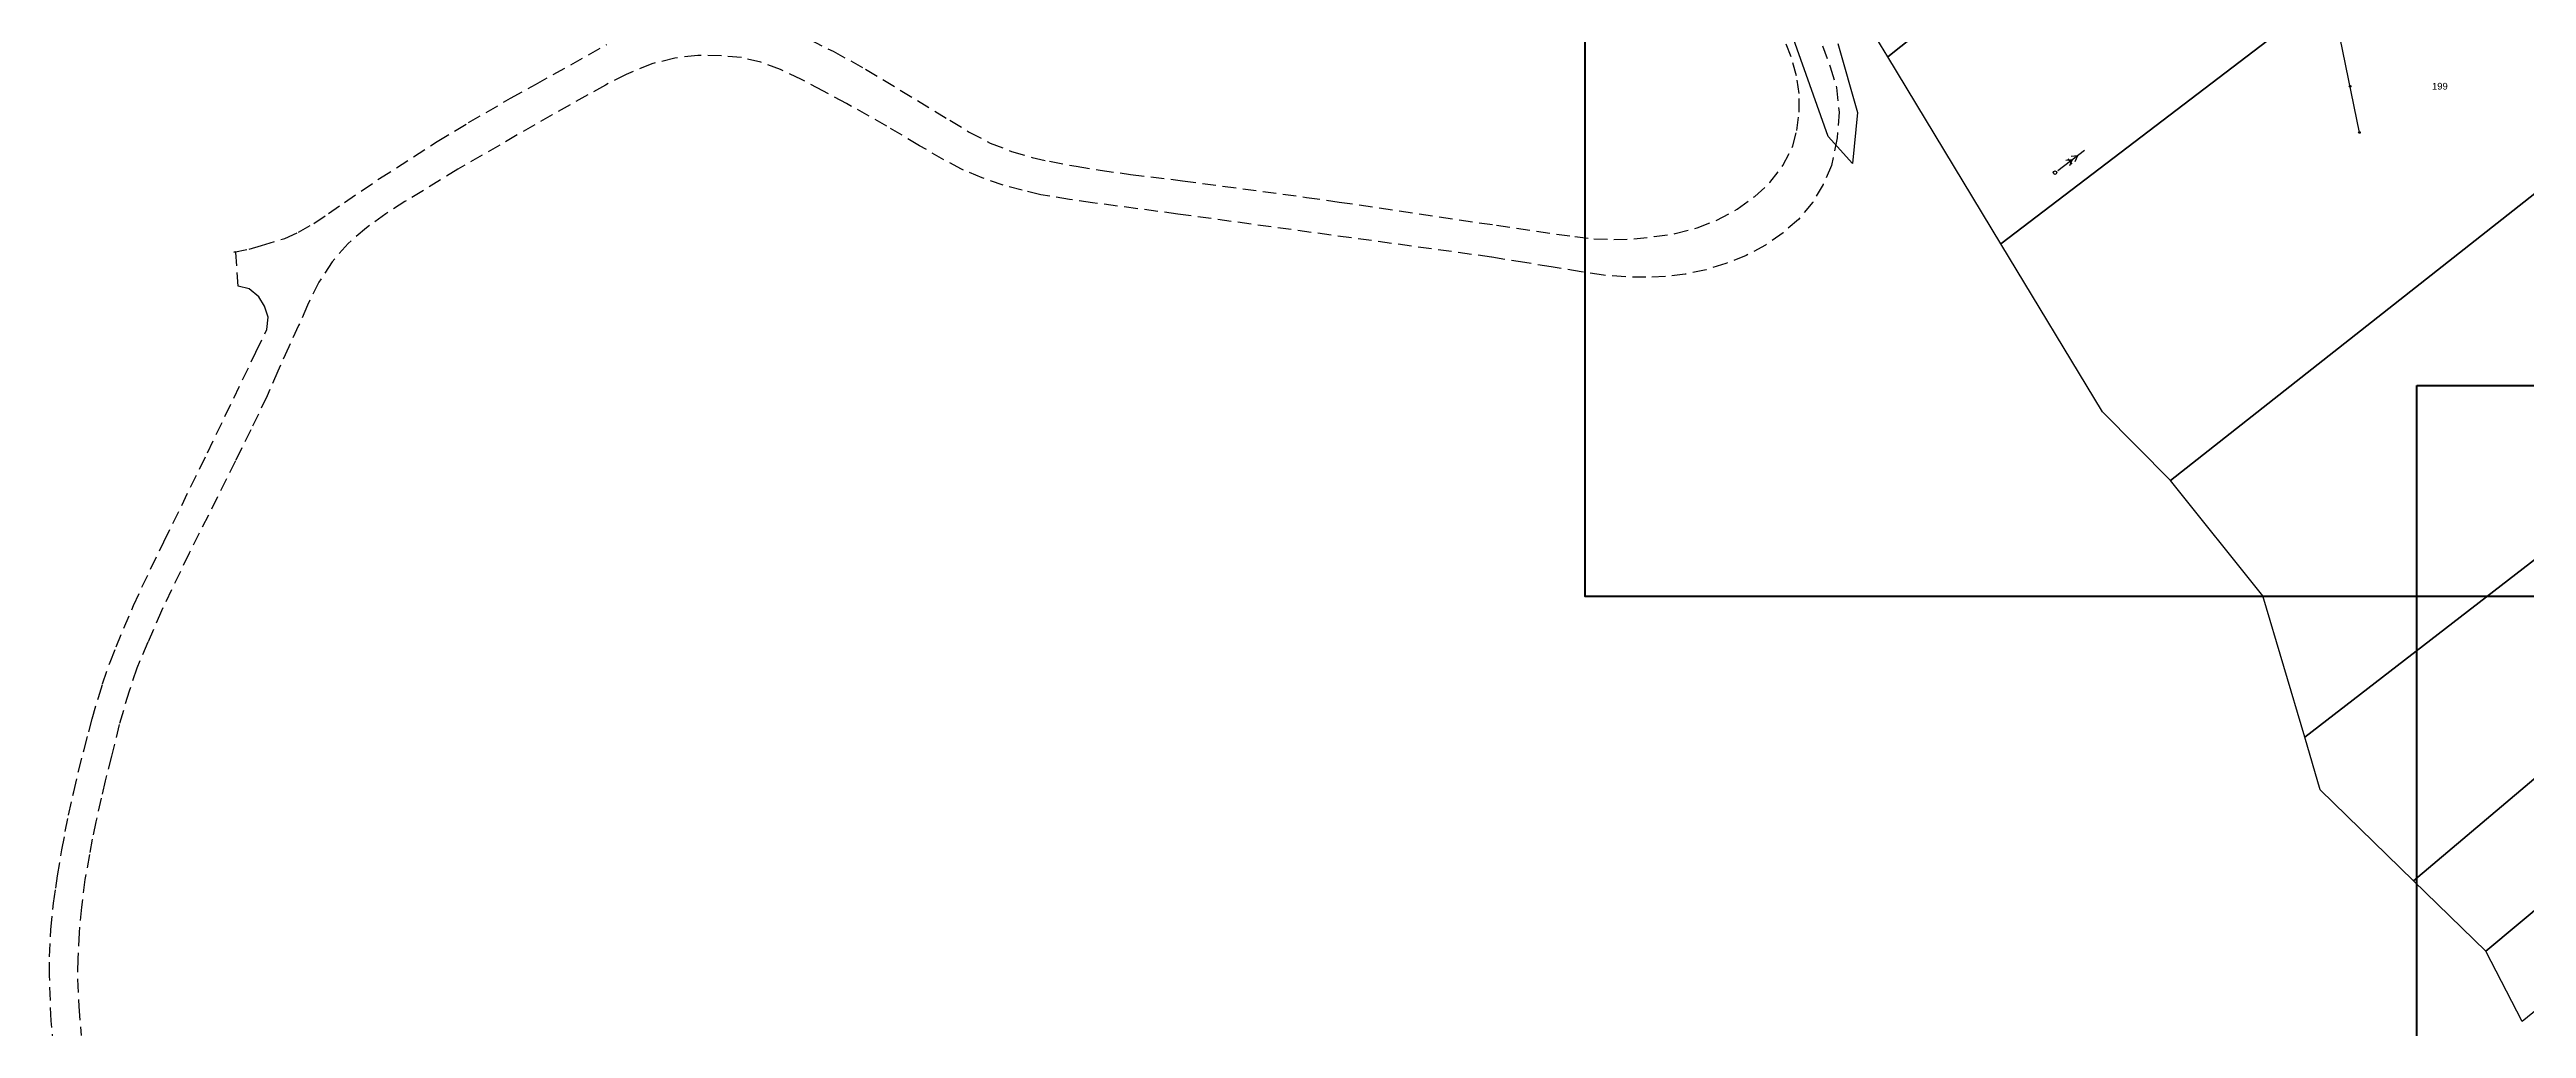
# Model space of a CAD drawing. Header units: metres. Extents: x 7542702 to 7555152, y 5804026 to 5815503.
# Drawn here: x 7544083.8 to 7544451.2, y 5807681.8 to 5807827.2 of the extents above; entities that cross this region are included whole.
import ezdxf

# ---------------------------------------------------------------- set-up
doc = ezdxf.new("R2010")
doc.units = ezdxf.units.M
doc.linetypes.add('4001', pattern=[0])
doc.linetypes.add('4003', pattern=[3, 2, -1])
for name, color, linetype in [('Drogi', 135, 'Continuous'), ('Dzialki', 165, 'Continuous'), ('Linie_napowietrzne', 184, 'Continuous'), ('Ogrodzenia', 184, 'Continuous'), ('SYSTEM', 250, 'Continuous')]:
    doc.layers.add(name, color=color, linetype=linetype)
doc.styles.get("Standard").update_dxf_attribs({"font": 'arial.ttf'})

# ---------------------------------------------------------------- blocks, each defined once
blk = doc.blocks.new('1281')
at = {"layer": 'Ogrodzenia', "color": 184, "linetype": 'Continuous'}
for radius in [0.24, 0.16, 0.08]:
    blk.add_circle((0, 0), radius, dxfattribs=at)
blk = doc.blocks.new('1361')
at = {"layer": 'Linie_napowietrzne', "color": 184, "linetype": 'Continuous'}
blk.add_circle((0, 0), 0.5, dxfattribs=at)
blk = doc.blocks.new('1366')
at = {"layer": 'Linie_napowietrzne', "color": 184, "linetype": 'Continuous'}
for p, q in [((0, 1), (0, 11)), ((-1, 4.8), (0, 6.5)), ((1, 4.8), (0, 6.5))]:
    blk.add_line(p, q, dxfattribs=at)
blk = doc.blocks.new('1044')
at = {"layer": 'SYSTEM', "color": 250, "linetype": 'Continuous'}
for p, q in [((-1, 6.8), (0, 8.5)), ((0, 1), (0, 11)), ((1, 6.8), (0, 8.5)), ((-1, 4.8), (0, 6.5)), ((1, 4.8), (0, 6.5))]:
    blk.add_line(p, q, dxfattribs=at)
blk = doc.blocks.new('1046')
at = {"layer": 'SYSTEM', "color": 250, "linetype": 'Continuous'}
for p, q in [((0, 1), (0, 11)), ((-1, 4.8), (0, 6.5)), ((1, 4.8), (0, 6.5))]:
    blk.add_line(p, q, dxfattribs=at)
blk = doc.blocks.new('1045')
at = {"layer": 'SYSTEM', "color": 250, "linetype": 'Continuous'}
for p, q in [((-1, 6.8), (0, 8.5)), ((0, 1), (0, 11)), ((1, 6.8), (0, 8.5)), ((-1, 5.5), (1, 5.5))]:
    blk.add_line(p, q, dxfattribs=at)

msp = doc.modelspace()

# ---------------------------------------------------------------- linework, layer by layer
at = {"layer": 'Defpoints', "color": 4, "lineweight": 70}
for points in [[(7544311.6, 5808029.36), (7544704.11, 5808029.36), (7544704.11, 5807745.96), (7544311.6, 5807745.96)], [(7544434.97, 5807777.27), (7544827.48, 5807777.27), (7544827.48, 5807493.87), (7544434.97, 5807493.87)]]:
    msp.add_lwpolyline(points, close=True, dxfattribs=at)
at = {"layer": 'Drogi', "color": 8, "linetype": '4003'}
for p, q in [((7544155.94, 5807821.95), (7544166.5, 5807827.91)), ((7544196.62, 5807828.63), (7544200.06, 5807826.89)), ((7544200.06, 5807826.89), (7544204.89, 5807824.26)), ((7544342.18, 5807826.09), (7544340.87, 5807829.28)), ((7544346.83, 5807827.71), (7544347.96, 5807824.59)), ((7544169.39, 5807823.47), (7544166.29, 5807821.87)), ((7544173.18, 5807825.04), (7544169.39, 5807823.47)), ((7544176.59, 5807825.88), (7544173.18, 5807825.04)), ((7544179.99, 5807826.29), (7544176.59, 5807825.88)), ((7544183.5, 5807826.22), (7544179.99, 5807826.29)), ((7544186.46, 5807825.95), (7544183.5, 5807826.22)), ((7544189.34, 5807825.3), (7544186.46, 5807825.95)), ((7544192.26, 5807824.18), (7544189.34, 5807825.3)), ((7544195.39, 5807822.72), (7544192.26, 5807824.18)), ((7544204.89, 5807824.26), (7544217.4, 5807816.65)), ((7544342.97, 5807823.23), (7544342.18, 5807826.09)), ((7544343.37, 5807820.65), (7544342.97, 5807823.23)), ((7544347.96, 5807824.59), (7544348.89, 5807821.53)), ((7544146, 5807816.3), (7544152.2, 5807819.92)), ((7544152.2, 5807819.92), (7544155.94, 5807821.95)), ((7544166.29, 5807821.87), (7544158.41, 5807817.48)), ((7544198.53, 5807821.04), (7544195.39, 5807822.72)), ((7544202.05, 5807819.14), (7544198.53, 5807821.04)), ((7544343.37, 5807817.87), (7544343.37, 5807820.65)), ((7544348.89, 5807821.53), (7544349.28, 5807817.85)), ((7544141.34, 5807813.49), (7544146, 5807816.3)), ((7544158.41, 5807817.48), (7544144.41, 5807809.39)), ((7544208.03, 5807815.78), (7544202.05, 5807819.14)), ((7544217.4, 5807816.65), (7544220.25, 5807814.91)), ((7544343, 5807815.12), (7544343.37, 5807817.87)), ((7544349.28, 5807817.85), (7544349, 5807814.06)), ((7544132.78, 5807807.99), (7544141.34, 5807813.49)), ((7544212.88, 5807812.88), (7544208.03, 5807815.78)), ((7544216.51, 5807810.8), (7544212.88, 5807812.88)), ((7544220.25, 5807814.91), (7544223.38, 5807813.28)), ((7544223.38, 5807813.28), (7544226.55, 5807812.02)), ((7544340.95, 5807809.96), (7544342.42, 5807812.86)), ((7544342.42, 5807812.86), (7544343, 5807815.12)), ((7544349, 5807814.06), (7544348.15, 5807809.95)), ((7544144.41, 5807809.39), (7544136.57, 5807804.58)), ((7544219.12, 5807809.39), (7544216.51, 5807810.8)), ((7544222.16, 5807808.1), (7544219.12, 5807809.39)), ((7544226.55, 5807812.02), (7544229.57, 5807811.13)), ((7544229.57, 5807811.13), (7544232.16, 5807810.56)), ((7544232.16, 5807810.56), (7544236.12, 5807809.82)), ((7544236.12, 5807809.82), (7544239.68, 5807809.23)), ((7544239.68, 5807809.23), (7544244.2, 5807808.62)), ((7544244.2, 5807808.62), (7544251.9, 5807807.68)), ((7544339.01, 5807807.4), (7544340.95, 5807809.96)), ((7544348.15, 5807809.95), (7544346.9, 5807807.12)), ((7544127.6, 5807804.46), (7544132.78, 5807807.99)), ((7544225.28, 5807807), (7544222.16, 5807808.1)), ((7544228.11, 5807806.29), (7544225.28, 5807807)), ((7544230.86, 5807805.61), (7544228.11, 5807806.29)), ((7544235.15, 5807804.91), (7544230.86, 5807805.61)), ((7544238.54, 5807804.42), (7544235.15, 5807804.91)), ((7544251.9, 5807807.68), (7544270.29, 5807805.21)), ((7544270.29, 5807805.21), (7544275.11, 5807804.52)), ((7544334.17, 5807803.46), (7544336.77, 5807805.34)), ((7544336.77, 5807805.34), (7544339.01, 5807807.4)), ((7544346.9, 5807807.12), (7544345.36, 5807804.49)), ((7544120.79, 5807800.03), (7544123.07, 5807801.35)), ((7544123.07, 5807801.35), (7544125.24, 5807802.8)), ((7544125.24, 5807802.8), (7544127.6, 5807804.46)), ((7544133.72, 5807802.76), (7544130.85, 5807800.7)), ((7544136.57, 5807804.58), (7544133.72, 5807802.76)), ((7544251.19, 5807802.74), (7544238.54, 5807804.42)), ((7544297.74, 5807796.34), (7544251.19, 5807802.74)), ((7544275.11, 5807804.52), (7544298.48, 5807801.07)), ((7544328.24, 5807800.68), (7544331.16, 5807801.84)), ((7544331.16, 5807801.84), (7544334.17, 5807803.46)), ((7544343.24, 5807801.95), (7544340.98, 5807799.97)), ((7544345.36, 5807804.49), (7544343.24, 5807801.95)), ((7544111.16, 5807797.1), (7544113.46, 5807797.52)), ((7544113.46, 5807797.52), (7544115.29, 5807798.06)), ((7544115.29, 5807798.06), (7544118.75, 5807799.12)), ((7544118.75, 5807799.12), (7544120.79, 5807800.03)), ((7544128.14, 5807798.37), (7544125.77, 5807795.65)), ((7544130.85, 5807800.7), (7544128.14, 5807798.37)), ((7544298.48, 5807801.07), (7544310.07, 5807799.38)), ((7544310.07, 5807799.38), (7544312.92, 5807799.07)), ((7544312.92, 5807799.07), (7544315.86, 5807798.94)), ((7544315.86, 5807798.94), (7544318.84, 5807799.05)), ((7544318.84, 5807799.05), (7544321.85, 5807799.38)), ((7544321.85, 5807799.38), (7544324.96, 5807799.84)), ((7544324.96, 5807799.84), (7544328.24, 5807800.68)), ((7544338.37, 5807798.14), (7544335.51, 5807796.6)), ((7544340.98, 5807799.97), (7544338.37, 5807798.14)), ((7544111.49, 5807797.13, 122.81), (7544111.16, 5807797.1)), ((7544111.81, 5807792.04, 123.12), (7544111.49, 5807797.13, 122.81)), ((7544125.77, 5807795.65), (7544123.8, 5807792.62)), ((7544302.68, 5807795.52), (7544297.74, 5807796.34)), ((7544306.59, 5807794.91), (7544302.68, 5807795.52)), ((7544311, 5807794.14), (7544306.59, 5807794.91)), ((7544314.34, 5807793.66), (7544311, 5807794.14)), ((7544326.46, 5807793.8), (7544323.52, 5807793.44)), ((7544329.55, 5807794.47), (7544326.46, 5807793.8)), ((7544332.48, 5807795.37), (7544329.55, 5807794.47)), ((7544335.51, 5807796.6), (7544332.48, 5807795.37)), ((7544113.46, 5807791.65), (7544111.81, 5807792.04, 123.12)), ((7544114.9, 5807790.44), (7544113.46, 5807791.65)), ((7544115.75, 5807789.07), (7544114.9, 5807790.44)), ((7544123.8, 5807792.62), (7544122.09, 5807789.19)), ((7544317.63, 5807793.41), (7544314.34, 5807793.66)), ((7544320.61, 5807793.35), (7544317.63, 5807793.41)), ((7544323.52, 5807793.44), (7544320.61, 5807793.35)), ((7544116.3, 5807787.41), (7544115.75, 5807789.07)), ((7544116.08, 5807785.62), (7544116.3, 5807787.41)), ((7544122.09, 5807789.19), (7544120.8, 5807786.17)), ((7544114.47, 5807782.24), (7544116.08, 5807785.62)), ((7544119.34, 5807783.02), (7544117.73, 5807779.43)), ((7544120.8, 5807786.17), (7544119.34, 5807783.02)), ((7544107.27, 5807767.29), (7544114.47, 5807782.24)), ((7544117.73, 5807779.43), (7544116.12, 5807775.74)), ((7544116.12, 5807775.74), (7544113.71, 5807770.7)), ((7544113.71, 5807770.7), (7544111.44, 5807766.1)), ((7544100.81, 5807754.1), (7544107.27, 5807767.29)), ((7544111.44, 5807766.1), (7544104.56, 5807752.38)), ((7544097.54, 5807747.34), (7544100.81, 5807754.1)), ((7544104.56, 5807752.38), (7544100.44, 5807743.84)), ((7544096.3, 5807744.61), (7544097.54, 5807747.34)), ((7544094.87, 5807741.25), (7544096.3, 5807744.61)), ((7544100.44, 5807743.84), (7544098.42, 5807739.17)), ((7544093.73, 5807738.49), (7544094.87, 5807741.25)), ((7544098.42, 5807739.17), (7544096.79, 5807735.32)), ((7544091.72, 5807733.01), (7544092.82, 5807736.23)), ((7544092.82, 5807736.23), (7544093.73, 5807738.49)), ((7544096.79, 5807735.32), (7544095.65, 5807731.93)), ((7544091.11, 5807730.99), (7544091.72, 5807733.01)), ((7544095.65, 5807731.93), (7544094.2, 5807726.96)), ((7544089.67, 5807725.87), (7544090.17, 5807727.8)), ((7544090.17, 5807727.8), (7544091.11, 5807730.99)), ((7544089, 5807723.26), (7544089.67, 5807725.87)), ((7544094.2, 5807726.96), (7544093.05, 5807722.28)), ((7544088.15, 5807720.02), (7544089, 5807723.26)), ((7544093.05, 5807722.28), (7544092.09, 5807718.6)), ((7544086.67, 5807713.51), (7544087.43, 5807716.97)), ((7544087.43, 5807716.97), (7544088.15, 5807720.02)), ((7544092.09, 5807718.6), (7544091.52, 5807716.05)), ((7544086.19, 5807711.07), (7544086.67, 5807713.51)), ((7544091.52, 5807716.05), (7544090.71, 5807712.54)), ((7544085.68, 5807708.34), (7544086.19, 5807711.07)), ((7544090.18, 5807709.94), (7544089.77, 5807707.67)), ((7544090.71, 5807712.54), (7544090.18, 5807709.94)), ((7544085.03, 5807704.5), (7544085.68, 5807708.34)), ((7544089.77, 5807707.67), (7544089.09, 5807703.97)), ((7544084.45, 5807700.42), (7544084.76, 5807702.67)), ((7544084.76, 5807702.67), (7544085.03, 5807704.5)), ((7544089.09, 5807703.97), (7544088.58, 5807699.87)), ((7544084.05, 5807696.51), (7544084.45, 5807700.42)), ((7544088.58, 5807699.87), (7544088.22, 5807696.08)), ((7544083.85, 5807692.46), (7544084.05, 5807696.51)), ((7544088.22, 5807696.08), (7544088.04, 5807692.21)), ((7544083.85, 5807689.67), (7544083.85, 5807692.46)), ((7544088.04, 5807692.21), (7544087.99, 5807689.16)), ((7544084.08, 5807682.98), (7544083.85, 5807689.67)), ((7544087.99, 5807689.16), (7544088.19, 5807685.09)), ((7544088.19, 5807685.09), (7544088.55, 5807680.79)), ((7544084.48, 5807679.01), (7544084.08, 5807682.98))]:
    msp.add_line(p, q, dxfattribs=at)
at = {"layer": 'Dzialki'}
for p, q in [((7544356.5, 5807826.06), (7544402.09, 5807862.52)), ((7544402.09, 5807862.52), (7544356.5, 5807826.06)), ((7544347.66, 5807814.24), (7544340, 5807835.88)), ((7544423.8, 5807836.86), (7544373.25, 5807798.32)), ((7544373.25, 5807798.32), (7544423.8, 5807836.86)), ((7544356.5, 5807826.06), (7544353.81, 5807830.51)), ((7544349.08, 5807828.06), (7544352, 5807817.79)), ((7544373.25, 5807798.32), (7544356.5, 5807826.06)), ((7544398.41, 5807763.2), (7544476.01, 5807824.35)), ((7544476.01, 5807824.35), (7544398.41, 5807763.2)), ((7544352, 5807817.79), (7544351.26, 5807810.25)), ((7544351.26, 5807810.25), (7544347.66, 5807814.24)), ((7544388.35, 5807773.36), (7544373.25, 5807798.32)), ((7544398.41, 5807763.2), (7544388.35, 5807773.36)), ((7544412.13, 5807746.04), (7544398.41, 5807763.2)), ((7544461.48, 5807758.43), (7544418.35, 5807725.08)), ((7544418.35, 5807725.08), (7544461.48, 5807758.43)), ((7544418.35, 5807725.08), (7544412.13, 5807746.04)), ((7544434.49, 5807703.78), (7544473.31, 5807736.64)), ((7544473.31, 5807736.64), (7544434.49, 5807703.78)), ((7544420.65, 5807717.26), (7544418.35, 5807725.08)), ((7544445.22, 5807693.31), (7544480.67, 5807723.06)), ((7544480.67, 5807723.06), (7544445.22, 5807693.31)), ((7544434.49, 5807703.78), (7544420.65, 5807717.26)), ((7544445.22, 5807693.31), (7544434.49, 5807703.78)), ((7544477.91, 5807705.11), (7544450.58, 5807682.89)), ((7544450.58, 5807682.89), (7544445.22, 5807693.31))]:
    msp.add_line(p, q, dxfattribs=at)
at = {"layer": 'Ogrodzenia', "color": 184, "linetype": '4001'}
msp.add_line((7544426.46, 5807814.84, 122.78), (7544422.28, 5807835.4, 123.66), dxfattribs=at)

# ---------------------------------------------------------------- block references
at = {"layer": 'Linie_napowietrzne', "color": 184, "xscale": 0.5, "yscale": 0.5, "zscale": 0.5}
for name, rotation in [('1366', 307.125988), ('1044', 307.125988), ('1046', 307.125988), ('1045', 307.125988), ('1044', 307.125988), ('1366', 307.125988), ('1361', 307.125988), ('1361', 127.125988), ('1361', 307.125988), ('1361', 127.125988)]:
    msp.add_blockref(name, (7544381.3, 5807808.88), dxfattribs=dict(at, rotation=rotation))
at = {"layer": 'Ogrodzenia', "color": 184, "xscale": 0.5, "yscale": 0.5, "zscale": 0.5}
for p in [(7544425.07, 5807821.69), (7544426.46, 5807814.84)]:
    msp.add_blockref('1281', p, dxfattribs=at)

# ---------------------------------------------------------------- texts
at = {"layer": 'Dzialki'}
msp.add_text('199', height=1, dxfattribs=at).set_placement((7544437.22, 5807821.21))

doc.saveas('drawing.dxf')
